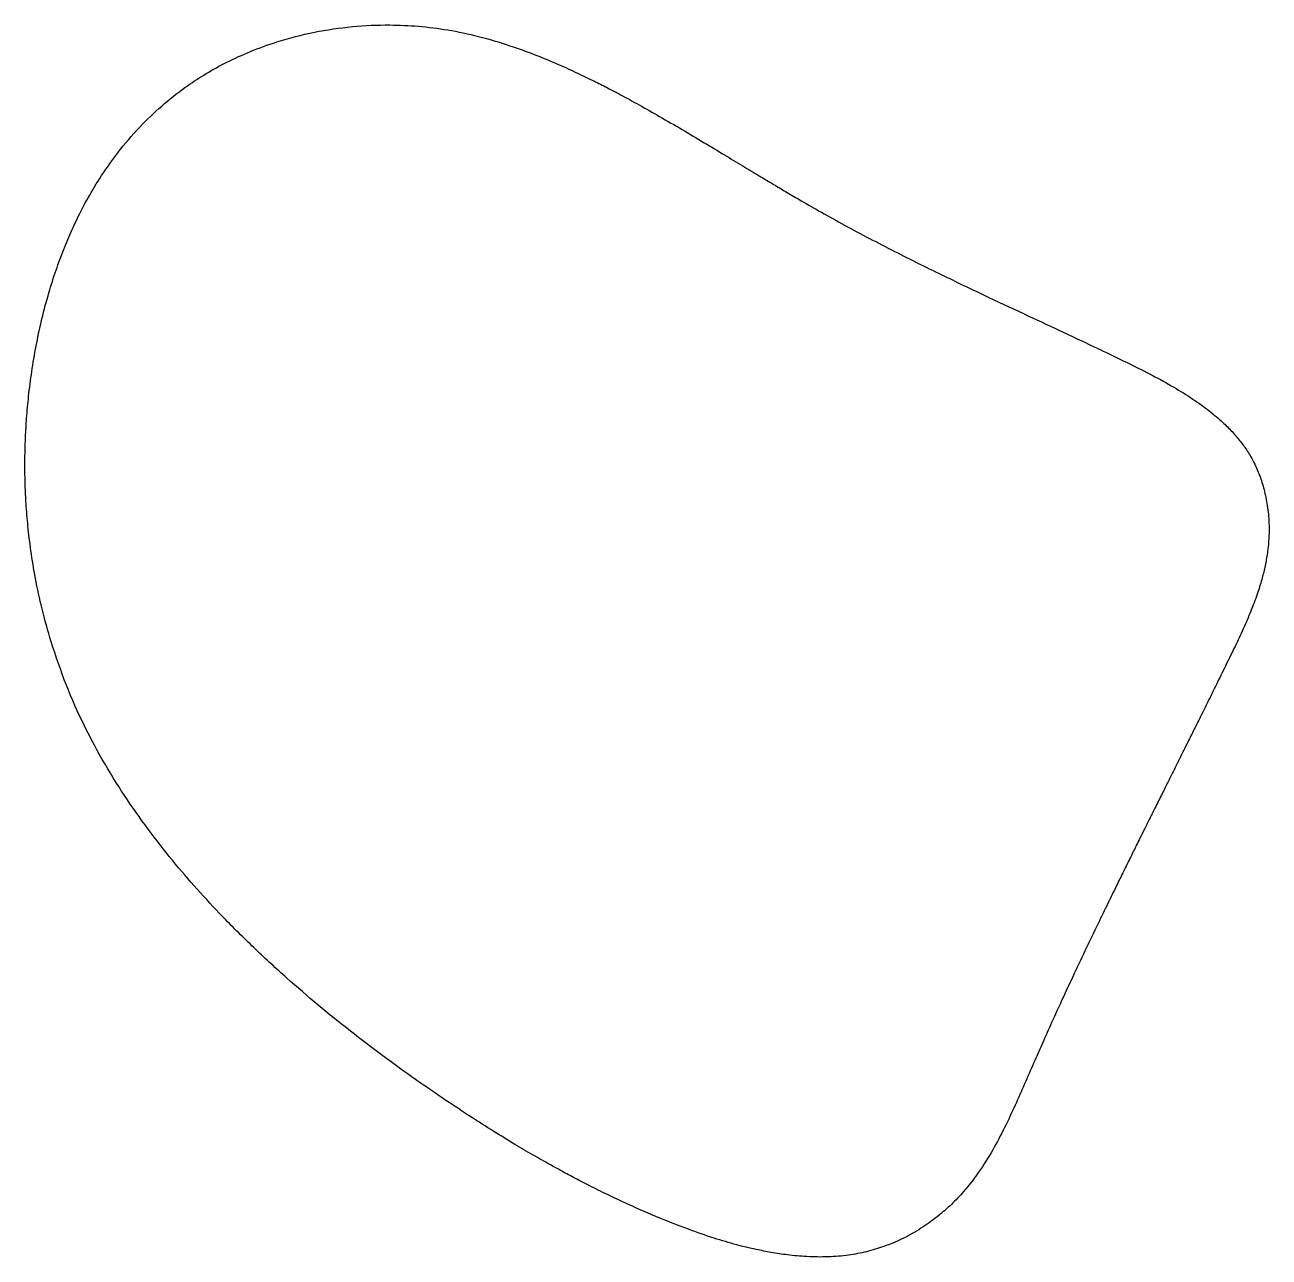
# Paper-space layout '_Trimétrica' of a CAD drawing. Header units: millimetres. Extents: x -43 to 40.5, y -45.6 to 37.1.
import ezdxf

# ---------------------------------------------------------------- set-up
doc = ezdxf.new("R2010")
doc.units = ezdxf.units.MM

psp = doc.layouts.new('_Trimétrica')

# ---------------------------------------------------------------- linework, layer by layer
at = {"color": 7, "linetype": 'Continuous', "lineweight": 25}
psp.add_open_spline([(-41.249, -4.337), (-40.927, -5.31), (-40.296, -7.212), (-39.066, -9.962), (-37.682, -12.535), (-36.173, -14.934), (-34.58, -17.168), (-32.935, -19.244), (-31.256, -21.18), (-29.462, -23.093), (-27.532, -25.001), (-25.456, -26.908), (-23.332, -28.733), (-21.174, -30.475), (-18.998, -32.133), (-16.859, -33.678), (-14.891, -35.032), (-13.135, -36.192), (-11.592, -37.175), (-10.196, -38.03), (-9.12, -38.664), (-8.338, -39.112), (-7.728, -39.455), (-7.017, -39.847), (-6.14, -40.317), (-5.086, -40.863), (-3.854, -41.474), (-2.276, -42.214), (-0.468, -43.002), (1.448, -43.755), (3.174, -44.351), (4.696, -44.8), (5.967, -45.11), (7.102, -45.334), (8.232, -45.506), (9.517, -45.624), (10.894, -45.641), (12.236, -45.528), (13.488, -45.289), (14.707, -44.92), (15.934, -44.401), (17.13, -43.73), (18.216, -42.958), (19.168, -42.128), (20.16, -41.082), (21.131, -39.801), (22.056, -38.282), (22.839, -36.77), (23.526, -35.287), (24.155, -33.846), (24.737, -32.502), (25.317, -31.189), (25.92, -29.847), (26.592, -28.374), (27.337, -26.772), (28.153, -25.044), (28.942, -23.4), (29.649, -21.942), (30.224, -20.767), (30.713, -19.771), (31.096, -18.996), (31.382, -18.417), (31.61, -17.959), (31.861, -17.453), (32.156, -16.859), (32.508, -16.151), (32.897, -15.371), (33.306, -14.552), (33.694, -13.773), (34.058, -13.044), (34.385, -12.39), (34.699, -11.76), (35.03, -11.095), (35.433, -10.287), (35.921, -9.305), (36.463, -8.211), (37.036, -7.048), (37.62, -5.857), (38.2, -4.67), (38.759, -3.484), (39.265, -2.318), (39.684, -1.21), (39.992, -0.229), (40.179, 0.516), (40.291, 1.067), (40.369, 1.531), (40.442, 2.089), (40.495, 2.807), (40.496, 3.724), (40.398, 4.765), (40.178, 5.836), (39.887, 6.804), (39.508, 7.665), (39.068, 8.426), (38.569, 9.122), (38.008, 9.774), (37.311, 10.466), (36.434, 11.206), (35.333, 11.994), (34.057, 12.783), (32.644, 13.558), (31.056, 14.356), (29.426, 15.137), (27.848, 15.885), (26.068, 16.721), (23.93, 17.719), (21.297, 18.954), (18.906, 20.096), (16.834, 21.114), (15.145, 21.964), (13.463, 22.836), (11.834, 23.71), (10.324, 24.55), (9.078, 25.267), (8.069, 25.858), (7.183, 26.384), (6.223, 26.958), (5.127, 27.619), (3.9, 28.36), (2.548, 29.174), (1.097, 30.038), (-0.362, 30.888), (-1.734, 31.664), (-2.945, 32.325), (-3.997, 32.877), (-5.019, 33.392), (-6.122, 33.924), (-7.415, 34.506), (-8.876, 35.107), (-10.611, 35.736), (-12.547, 36.309), (-14.605, 36.744), (-16.59, 36.99), (-18.739, 37.086), (-21.081, 36.98), (-23.625, 36.602), (-25.902, 36.014), (-27.85, 35.308), (-29.428, 34.591), (-30.824, 33.822), (-32.228, 32.91), (-33.679, 31.787), (-35.192, 30.363), (-36.509, 28.857), (-37.638, 27.318), (-38.547, 25.871), (-39.306, 24.468), (-39.934, 23.138), (-40.485, 21.813), (-41, 20.394), (-41.489, 18.819), (-41.913, 17.184), (-42.273, 15.484), (-42.554, 13.824), (-42.762, 12.202), (-42.896, 10.737), (-42.962, 9.636), (-42.993, 8.795), (-43.009, 8.081), (-43.013, 7.196), (-42.992, 6.117), (-42.931, 4.843), (-42.811, 3.374), (-42.612, 1.711), (-42.304, -0.142), (-41.871, -2.18), (-41.462, -3.599), (-41.249, -4.337)], degree=3, knots=[0, 0, 0, 0, 0.011277, 0.022047, 0.03237, 0.0423, 0.051865, 0.061075, 0.069927, 0.078552, 0.088392, 0.098203, 0.107967, 0.117661, 0.12726, 0.136682, 0.14543, 0.152442, 0.158869, 0.164725, 0.169695, 0.172061, 0.174306, 0.177177, 0.180734, 0.18498, 0.189919, 0.195562, 0.203841, 0.211382, 0.218116, 0.224022, 0.229101, 0.232885, 0.23721, 0.242201, 0.247849, 0.253417, 0.258417, 0.263564, 0.269544, 0.275739, 0.281687, 0.287357, 0.292727, 0.301102, 0.308976, 0.316532, 0.323771, 0.330678, 0.337401, 0.343283, 0.349829, 0.357047, 0.364941, 0.373515, 0.382691, 0.389453, 0.395327, 0.400308, 0.404393, 0.406973, 0.408999, 0.411281, 0.414565, 0.417912, 0.4219, 0.426282, 0.430203, 0.433593, 0.437229, 0.44002, 0.443038, 0.447191, 0.452114, 0.457731, 0.463541, 0.469444, 0.475437, 0.481143, 0.486868, 0.492207, 0.49663, 0.500172, 0.502007, 0.503741, 0.506063, 0.509003, 0.512556, 0.517085, 0.521232, 0.524998, 0.528315, 0.531371, 0.534299, 0.537269, 0.540323, 0.54452, 0.549257, 0.554579, 0.560499, 0.566583, 0.573832, 0.580169, 0.585606, 0.595271, 0.605897, 0.61729, 0.624097, 0.630933, 0.637756, 0.644558, 0.650829, 0.656303, 0.659954, 0.663329, 0.667308, 0.671883, 0.676981, 0.682594, 0.688709, 0.695005, 0.70064, 0.705572, 0.709814, 0.71342, 0.717924, 0.723071, 0.728851, 0.73523, 0.743479, 0.751476, 0.759269, 0.766862, 0.777148, 0.787878, 0.799012, 0.807231, 0.814852, 0.821863, 0.828439, 0.837306, 0.846573, 0.856496, 0.864313, 0.872302, 0.879452, 0.885649, 0.891868, 0.898379, 0.905378, 0.913245, 0.920171, 0.927625, 0.934644, 0.94076, 0.945971, 0.948278, 0.951098, 0.954678, 0.95901, 0.964081, 0.969879, 0.976388, 0.983589, 0.991465, 1, 1, 1, 1], dxfattribs=at)

doc.saveas('drawing.dxf')
